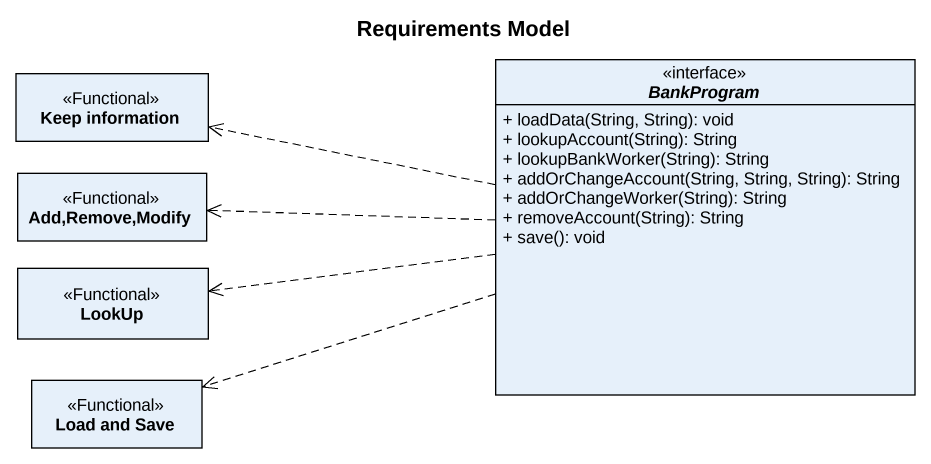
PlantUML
@startuml
title Requirements Model
hide circle
hide empty members
skinparam classAttributeIconSize 0
class "Keep information" as Keep_information <<Functional>>
interface BankProgram <<interface>> {
  + loadData(String, String): void
  + lookupAccount(String): String
  + lookupBankWorker(String): String
  + addOrChangeAccount(String, String, String): String
  + addOrChangeWorker(String): String
  + removeAccount(String): String
  + save(): void
}
class "Add,Remove,Modify" as Add_Remove_Modify <<Functional>>
class LookUp <<Functional>>
class "Load and Save" as Load_and_Save <<Functional>>
BankProgram .left.> Keep_information
BankProgram .left.> Add_Remove_Modify
BankProgram .left.> LookUp
BankProgram .left.> Load_and_Save
@enduml
